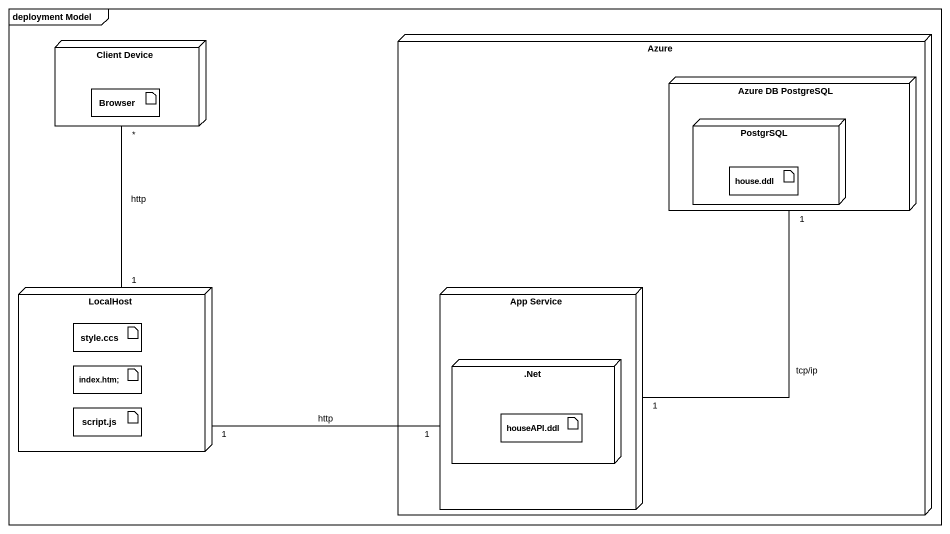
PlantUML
@startuml
mainframe deployment Model
node "Client Device" as Client_Device {
  artifact Browser
}
node Azure {
  node "Azure DB PostgreSQL" as Azure_DB_PostgreSQL {
    node PostgrSQL {
      artifact "house.ddl" as house_ddl
    }
  }
  node "App Service" as App_Service {
    node ".Net" as Net {
      artifact "houseAPI.ddl" as houseAPI_ddl
    }
  }
}
node LocalHost {
  artifact "style.ccs" as style_ccs
  artifact "index.htm;" as index_htm
  artifact "script.js" as script_js
}
Client_Device "*" -- "1" LocalHost : http
LocalHost "1" -right- "1" App_Service : http
App_Service "1" -up- "1" Azure_DB_PostgreSQL : tcp/ip
@enduml
